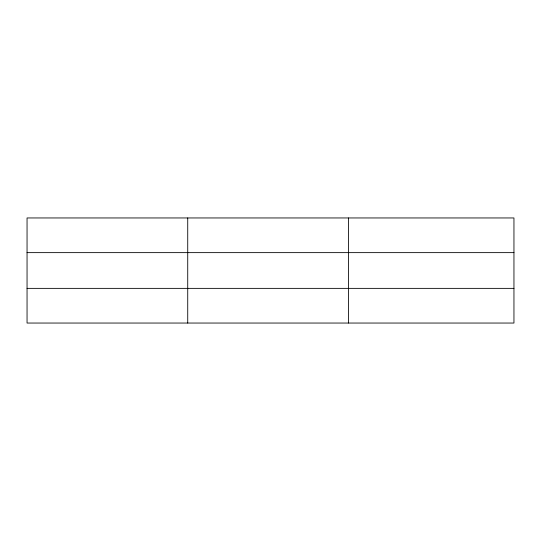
<?xml version="1.0" encoding="UTF-8"?>
<svg xmlns="http://www.w3.org/2000/svg" width="541" height="541" viewBox="0 0 541 541"><rect width="100%" height="100%" fill="white"/><g stroke="black" fill="none" stroke-linecap="round" stroke-linejoin="round"><path stroke-width="0.81" d="M187.727 217.955L187.727 323.045M348.404 217.955L348.404 323.045M513.95 252.633L513.95 217.955L27.05 217.955L27.05 323.045L513.95 323.045L513.95 252.633L27.05 252.633M27.05 288.367L513.95 288.367"/></g></svg>
